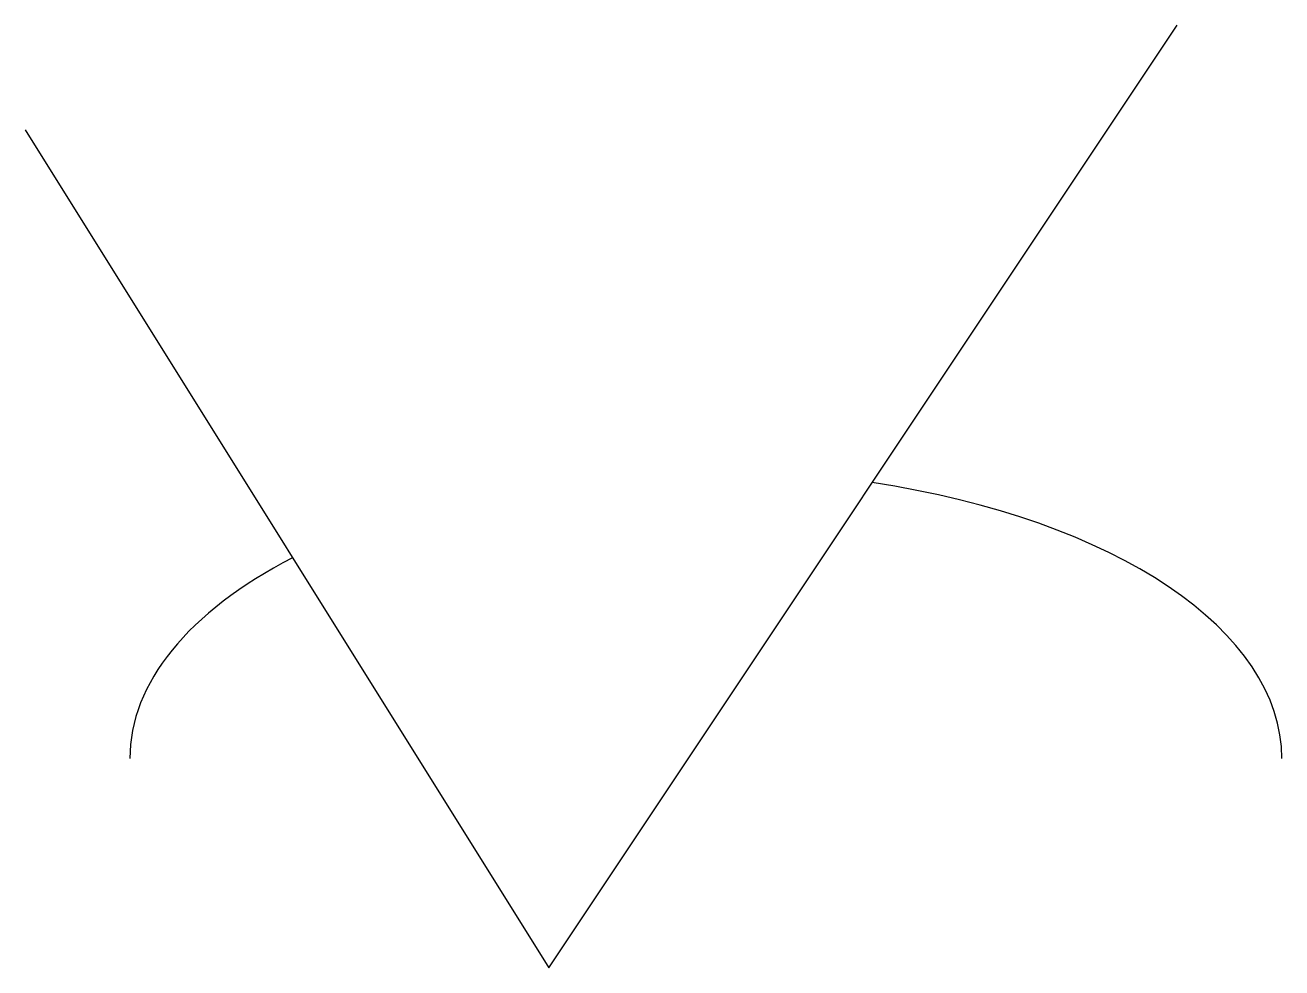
# Model space of a CAD drawing. Header units: millimetres. Extents: x 2 to 26, y 2 to 20.
import ezdxf

# ---------------------------------------------------------------- set-up
doc = ezdxf.new("R2010")
doc.units = ezdxf.units.MM
doc.layers.get('0').update_dxf_attribs({"lineweight": 25})

msp = doc.modelspace()

# ---------------------------------------------------------------- linework, layer by layer
at = {"flags": 128}
msp.add_lwpolyline([(2, 18), (12, 2), (24, 20)], dxfattribs=at)
for start_param, end_param in [(0, 1.277798), (2.371192, 3.141593)]:
    msp.add_ellipse((15, 6), major_axis=(11, 0), ratio=0.5, start_param=start_param, end_param=end_param)

doc.saveas('drawing.dxf')
